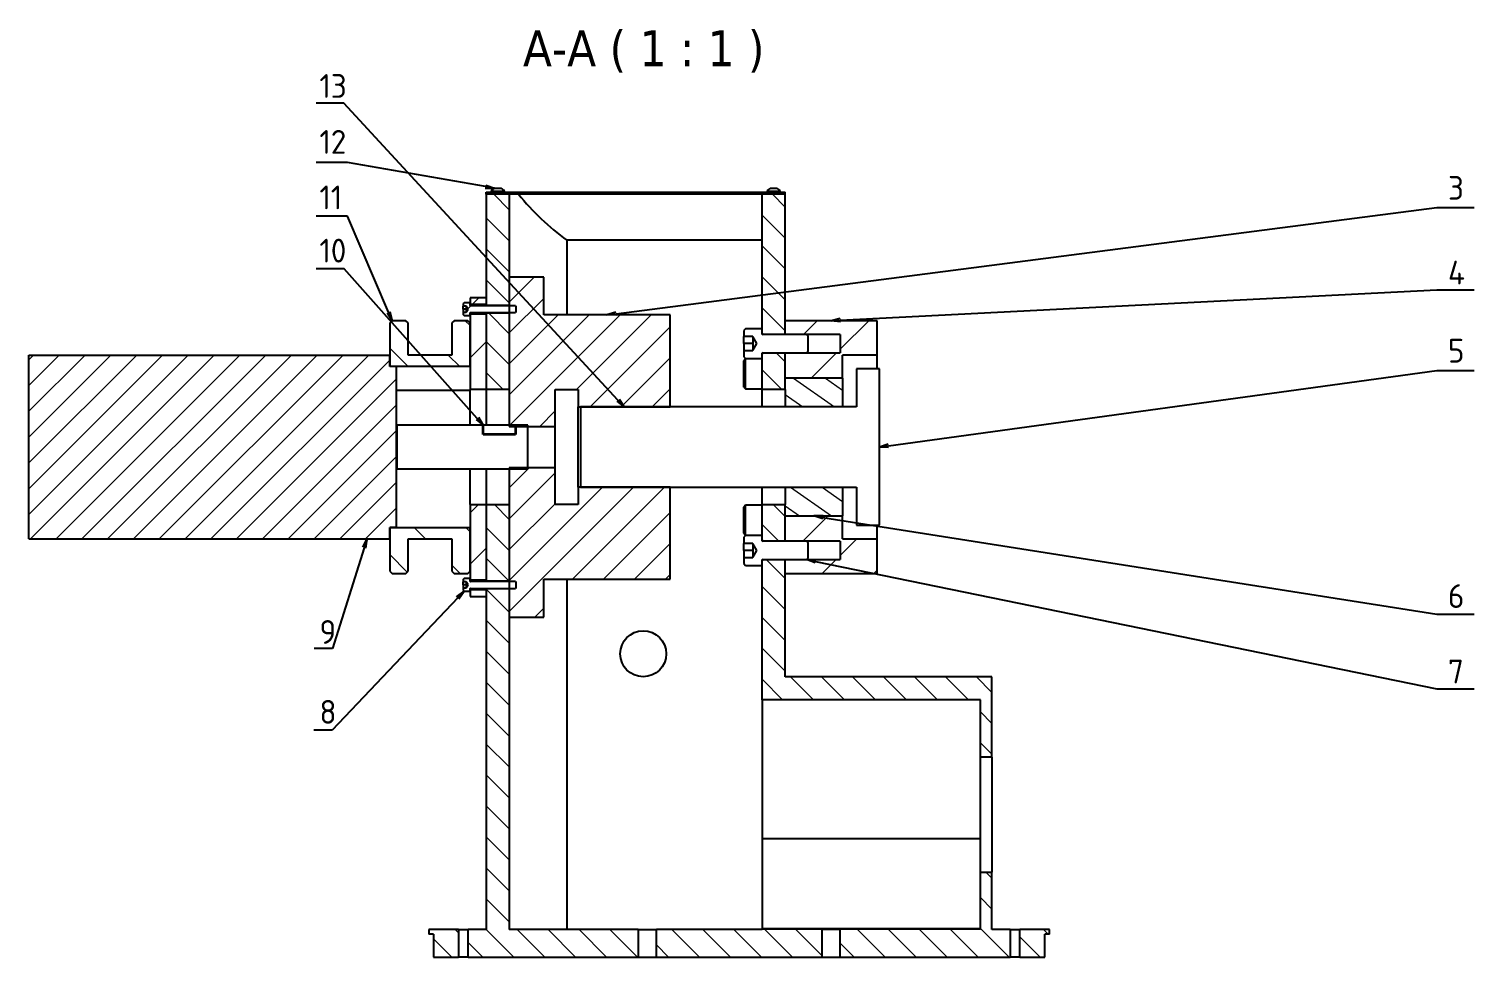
# Model space of a CAD drawing. Header units: millimetres. Extents: x 19859 to 36223, y 4353 to 8014.
# Drawn here: x 20511 to 21139, y 4977 to 5381 of the extents above; entities that cross this region are included whole.
import ezdxf
from ezdxf import colors
from ezdxf.entities.mleader import LeaderData, LeaderLine
from ezdxf.math import Vec2, Vec3

# ---------------------------------------------------------------- set-up
doc = ezdxf.new("R2010")
doc.units = ezdxf.units.MM
doc.layers.get('0').update_dxf_attribs({"lineweight": 35})
doc.layers.add('Nét mảnh', color=130, linetype='Continuous', lineweight=13)
doc.layers.add('Nét đậm', color=7, linetype='Continuous', lineweight=35)
doc.styles.add('MtXpl_TCVN_7284', font='')
doc.styles.add('PDF Tahoma', font='tahoma.ttf')
doc.styles.get("Standard").update_dxf_attribs({"font": '', "height": 4.375})
doc.styles.get('MtXpl_TCVN_7284').set_extended_font_data('TCVN 7284')
doc.styles.get('Standard').set_extended_font_data('TCVN 7284')
pattern_1 = [(135, (-375.121, 803.423), (-11.22532, -11.22532), [])]
pattern_2 = [(45, (19017.025, 3619.652), (-11.22532, 11.22532), [])]
pattern_3 = [(135, (-375.121, 803.423), (-6.735192, -6.735192), [])]
pattern_4 = [(45, (-375.121, 803.423), (-6.735192, 6.735192), [])]

# ---------------------------------------------------------------- blocks, each defined once
blk = doc.blocks.new('_Open')
at = {"color": 0, "linetype": 'ByBlock', "lineweight": -2}
for p, q in [((-1, 0.17), (0, 0)), ((-1, -0.17), (0, 0)), ((0, 0), (-1, 0))]:
    blk.add_line(p, q, dxfattribs=at)

msp = doc.modelspace()

# ---------------------------------------------------------------- hatches: boundary and pattern name
at = {"linetype": 'Continuous', "lineweight": 18}
h = msp.add_hatch(dxfattribs=at)
h.set_pattern_fill('ANSI31', scale=5, style=0)
h.set_pattern_definition(pattern_2)
h.paths.add_polyline_path([(20709.66, 5309.17), (20839.66, 5309.17), (20839.66, 5310.17), (20709.66, 5310.17)], flags=0)
h = msp.add_hatch(dxfattribs=at)
h.set_pattern_fill('ANSI31', scale=5, style=0)
h.set_pattern_definition(pattern_2)
edge = h.paths.add_edge_path(flags=0)
edge.add_line((20722.38, 5257.67), (20722.66, 5257.95))
edge.add_line((20722.66, 5257.95), (20722.66, 5260.39))
edge.add_line((20722.66, 5260.39), (20722.38, 5260.67))
edge.add_line((20722.38, 5260.67), (20702.76, 5260.67))
edge.add_arc((20702.76, 5260.77), 0.1, 180, 270, ccw=False)
edge.add_line((20702.66, 5260.77), (20702.66, 5261.92))
edge.add_line((20702.66, 5261.92), (20699.96, 5261.92))
edge.add_line((20699.96, 5261.92), (20699.66, 5261.62))
edge.add_line((20699.66, 5261.62), (20699.66, 5260.45))
edge.add_line((20699.66, 5260.45), (20700.96, 5260.45))
edge.add_line((20700.96, 5260.45), (20701.7, 5259.17))
edge.add_line((20701.7, 5259.17), (20700.96, 5257.89))
edge.add_line((20700.96, 5257.89), (20699.66, 5257.89))
edge.add_line((20699.66, 5257.89), (20699.66, 5256.72))
edge.add_line((20699.66, 5256.72), (20699.96, 5256.42))
edge.add_line((20699.96, 5256.42), (20702.66, 5256.42))
edge.add_line((20702.66, 5256.42), (20702.66, 5257.57))
edge.add_arc((20702.76, 5257.57), 0.1, 90, 180, ccw=False)
edge.add_line((20702.76, 5257.67), (20722.38, 5257.67))
at = {"layer": 'Nét mảnh', "linetype": 'Continuous', "lineweight": 18}
h = msp.add_hatch(dxfattribs=at)
h.set_pattern_fill('ANSI31', color=256, scale=3, angle=90, style=0)
h.set_pattern_definition(pattern_3)
h.paths.add_polyline_path([(20719.66, 5309.17), (20709.66, 5309.17), (20709.66, 5260.79), (20719.66, 5260.79)], flags=0)
h = msp.add_hatch(dxfattribs=at)
h.set_pattern_fill('ANSI31', color=256, scale=3, angle=90, style=0)
h.set_pattern_definition(pattern_3)
h.paths.add_polyline_path([(20839.66, 5248.17), (20839.66, 5309.17), (20829.66, 5309.17), (20829.66, 5248.17)], flags=0)
h = msp.add_hatch(dxfattribs=at)
h.set_pattern_fill('ANSI31', color=256, scale=3, style=0)
h.set_pattern_definition(pattern_4)
h.paths.add_polyline_path([(20749.66, 5216.67), (20789.66, 5216.67), (20789.66, 5256.67), (20734.66, 5256.67), (20734.66, 5273.17), (20719.66, 5273.17), (20719.66, 5208.17), (20739.66, 5208.17), (20739.66, 5224.17), (20749.66, 5224.17)], flags=0)
h = msp.add_hatch(dxfattribs=at)
h.set_pattern_fill('ANSI31', color=256, scale=5, style=0)
h.set_pattern_definition(pattern_2)
h.paths.add_polyline_path([(20709.66, 5261.17), (20709.66, 5264.17), (20702.66, 5264.17), (20702.66, 5261.17)], flags=0)
h = msp.add_hatch(dxfattribs=at)
h.set_pattern_fill('ANSI31', color=256, scale=5, style=0)
h.set_pattern_definition(pattern_2)
h.paths.add_polyline_path([(20702.66, 5224.17), (20709.66, 5224.17), (20709.66, 5257.17), (20702.66, 5257.17)], flags=0)
h = msp.add_hatch(dxfattribs=at)
h.set_pattern_fill('ANSI31', color=256, scale=3, angle=90, style=0)
h.set_pattern_definition(pattern_3)
h.paths.add_polyline_path([(20719.66, 5257.55), (20709.66, 5257.55), (20709.66, 5224.17), (20719.66, 5224.17)], flags=0)
h = msp.add_hatch(dxfattribs=at)
h.set_pattern_fill('ANSI31', color=256, scale=5, angle=90, style=0)
h.set_pattern_definition(pattern_1)
h.paths.add_polyline_path([(20702.66, 5234.17), (20702.66, 5253.17), (20701.66, 5254.17), (20695.66, 5254.17), (20694.66, 5253.17), (20694.66, 5239.17), (20675.66, 5239.17), (20675.66, 5253.17), (20674.66, 5254.17), (20668.66, 5254.17), (20667.66, 5253.17), (20667.66, 5234.17)], flags=0)
h = msp.add_hatch(dxfattribs=at)
h.set_pattern_fill('ANSI31', color=256, scale=5, style=0)
h.set_pattern_definition(pattern_2)
h.paths.add_polyline_path([(20839.66, 5248.17), (20863.66, 5248.17), (20863.66, 5240.17), (20839.66, 5240.17), (20839.66, 5229.17), (20864.66, 5229.17), (20864.66, 5239.17), (20879.66, 5239.17), (20879.66, 5254.17), (20839.66, 5254.17)], flags=0)
at = {"layer": 'Nét mảnh'}
h = msp.add_hatch(dxfattribs=at)
h.set_pattern_fill('ANSI31', color=256, scale=2.5)
h.set_pattern_definition([(45, (-142.014, 805.089), (-5.61266, 5.61266), [])])
h.paths.add_polyline_path([(20670.66, 5234.17), (20667.66, 5234.17), (20667.66, 5239.17), (20534.66, 5239.17), (20534.66, 5239.12), (20510.66, 5239.12), (20510.66, 5159.22), (20534.66, 5159.22), (20534.66, 5159.17), (20667.66, 5159.17), (20667.66, 5164.17), (20670.66, 5164.17), (20670.66, 5189.67), (20670.66, 5208.67)])
at = {"layer": 'Nét mảnh', "linetype": 'Continuous', "lineweight": 18}
h = msp.add_hatch(dxfattribs=at)
h.set_pattern_fill('ANSI31', color=256, scale=3, angle=90, style=0)
h.set_pattern_definition(pattern_3)
h.paths.add_polyline_path([(20829.66, 5224.17), (20839.66, 5224.17), (20839.66, 5240.17), (20829.66, 5240.17)], flags=0)
at = {"layer": 'Nét mảnh', "true_color": 0x58ba48}
h = msp.add_hatch(dxfattribs=at)
h.set_pattern_fill('ANSI31', color=85, scale=2.5, angle=100)
h.set_pattern_definition([(145, (-142.014, 805.089), (-4.552763, -6.5020194), [])])
h.paths.add_polyline_path([(20864.66, 5229.17), (20839.66, 5229.17), (20839.66, 5224.17), (20839.66, 5216.67), (20864.66, 5216.67)])
h.paths.add_polyline_path([(20864.66, 5181.67), (20839.66, 5181.67), (20839.66, 5174.17), (20839.66, 5169.17), (20864.66, 5169.17)])
at = {"layer": 'Nét mảnh', "linetype": 'Continuous', "lineweight": 18}
h = msp.add_hatch(dxfattribs=at)
h.set_pattern_fill('ANSI31', color=256, scale=3, style=0)
h.set_pattern_definition(pattern_4)
h.paths.add_polyline_path([(20734.66, 5141.67), (20789.66, 5141.67), (20789.66, 5181.67), (20749.66, 5181.67), (20749.66, 5174.17), (20739.66, 5174.17), (20739.66, 5190.17), (20719.66, 5190.17), (20719.66, 5125.17), (20734.66, 5125.17)], flags=0)
h = msp.add_hatch(dxfattribs=at)
h.set_pattern_fill('ANSI31', color=256, scale=5, style=0)
h.set_pattern_definition(pattern_2)
h.paths.add_polyline_path([(20709.66, 5174.17), (20702.66, 5174.17), (20702.66, 5141.17), (20709.66, 5141.17)], flags=0)
h = msp.add_hatch(dxfattribs=at)
h.set_pattern_fill('ANSI31', color=256, scale=3, angle=90, style=0)
h.set_pattern_definition(pattern_3)
h.paths.add_polyline_path([(20719.66, 5174.17), (20709.66, 5174.17), (20709.66, 5140.79), (20719.66, 5140.79)], flags=0)
h = msp.add_hatch(dxfattribs=at)
h.set_pattern_fill('ANSI31', color=256, scale=3, angle=90, style=0)
h.set_pattern_definition(pattern_3)
h.paths.add_polyline_path([(20839.66, 5174.17), (20829.66, 5174.17), (20829.66, 5158.17), (20839.66, 5158.17)], flags=0)
h = msp.add_hatch(dxfattribs=at)
h.set_pattern_fill('ANSI31', color=256, scale=5, style=0)
h.set_pattern_definition(pattern_2)
h.paths.add_polyline_path([(20839.66, 5158.17), (20863.66, 5158.17), (20863.66, 5150.17), (20839.66, 5150.17), (20839.66, 5144.17), (20879.66, 5144.17), (20879.66, 5159.17), (20864.66, 5159.17), (20864.66, 5169.17), (20839.66, 5169.17)], flags=0)
h = msp.add_hatch(dxfattribs=at)
h.set_pattern_fill('ANSI31', color=256, scale=5, angle=90, style=0)
h.set_pattern_definition(pattern_1)
h.paths.add_polyline_path([(20695.66, 5144.17), (20701.66, 5144.17), (20702.66, 5145.17), (20702.66, 5164.17), (20667.66, 5164.17), (20667.66, 5145.17), (20668.66, 5144.17), (20674.66, 5144.17), (20675.66, 5145.17), (20675.66, 5159.17), (20694.66, 5159.17), (20694.66, 5145.17)], flags=0)
h = msp.add_hatch(dxfattribs=at)
h.set_pattern_fill('ANSI31', color=256, scale=3, angle=90, style=0)
h.set_pattern_definition(pattern_3)
h.paths.add_polyline_path([(20839.66, 5150.17), (20829.66, 5150.17), (20829.66, 5089.17), (20924.66, 5089.17), (20924.66, 5064.17), (20929.66, 5064.17), (20929.66, 5099.17), (20839.66, 5099.17)], flags=0)
h = msp.add_hatch(dxfattribs=at)
h.set_pattern_fill('ANSI31', color=256, scale=3, angle=90, style=0)
h.set_pattern_definition(pattern_3)
h.paths.add_polyline_path([(20719.66, 5137.55), (20709.66, 5137.55), (20709.66, 4989.17), (20701.73, 4989.17), (20701.73, 4977.17), (20775.66, 4977.17), (20775.66, 4989.17), (20719.66, 4989.17)], flags=0)
h = msp.add_hatch(dxfattribs=at)
h.set_pattern_fill('ANSI31', color=256, scale=3, angle=90, style=0)
h.set_pattern_definition(pattern_3)
h.paths.add_polyline_path([(20855.66, 4989.17), (20863.66, 4989.17), (20863.66, 4977.17), (20937.59, 4977.17), (20937.59, 4989.17), (20929.66, 4989.17), (20929.66, 5014.17), (20924.66, 5014.17), (20924.66, 4989.32), (20829.66, 4989.32), (20829.66, 4989.17), (20783.66, 4989.17), (20783.66, 4977.17), (20855.66, 4977.17)], flags=0)
h = msp.add_hatch(dxfattribs=at)
h.set_pattern_fill('ANSI31', color=256, scale=3, angle=90, style=0)
h.set_pattern_definition(pattern_3)
h.paths.add_polyline_path([(20684.66, 4987.17), (20686.66, 4987.17), (20686.66, 4977.17), (20697.59, 4977.17), (20697.59, 4989.17), (20684.66, 4989.17)], flags=0)
h = msp.add_hatch(dxfattribs=at)
h.set_pattern_fill('ANSI31', color=256, scale=3, angle=90, style=0)
h.set_pattern_definition(pattern_3)
h.paths.add_polyline_path([(20952.66, 4987.17), (20954.66, 4987.17), (20954.66, 4989.17), (20941.73, 4989.17), (20941.73, 4977.17), (20952.66, 4977.17)], flags=0)

# ---------------------------------------------------------------- linework, layer by layer
at = {"color": 7, "linetype": 'Continuous', "lineweight": 25}
for p, q in [((20709.66, 5309.17), (20709.66, 5310.17)), ((20709.66, 5310.17), (20839.66, 5310.17)), ((20719.66, 5309.17), (20709.66, 5309.17)), ((20709.66, 5309.17), (20709.66, 5260.79)), ((20839.66, 5309.17), (20709.66, 5309.17)), ((20711.81, 5310.55), (20711.81, 5310.17)), ((20711.81, 5310.55), (20717.51, 5310.55)), ((20713.23, 5311.82), (20716.08, 5311.82)), ((20717.51, 5310.17), (20717.51, 5310.55)), ((20719.66, 5309.17), (20719.66, 5260.79)), ((20839.66, 5309.17), (20829.66, 5309.17)), ((20829.66, 5248.17), (20829.66, 5309.17)), ((20831.81, 5310.55), (20831.81, 5310.17)), ((20831.81, 5310.55), (20837.51, 5310.55)), ((20833.23, 5311.82), (20836.08, 5311.82)), ((20837.51, 5310.17), (20837.51, 5310.55)), ((20839.66, 5309.17), (20839.66, 5310.17)), ((20839.66, 5248.17), (20839.66, 5309.17)), ((20744.66, 5289.17), (20744.66, 5256.67)), ((20829.66, 5289.17), (20744.66, 5289.17)), ((20734.66, 5273.17), (20719.66, 5273.17)), ((20719.66, 5273.17), (20719.66, 5208.17)), ((20734.66, 5256.67), (20734.66, 5273.17)), ((20709.66, 5264.17), (20702.66, 5264.17)), ((20702.66, 5264.17), (20702.66, 5261.17)), ((20709.66, 5264.17), (20709.66, 5261.17)), ((20699.96, 5261.92), (20699.66, 5261.62)), ((20699.66, 5261.62), (20699.66, 5260.45)), ((20700.96, 5260.45), (20699.66, 5260.45)), ((20699.66, 5259.17), (20699.66, 5260.45)), ((20700.96, 5259.17), (20699.66, 5259.17)), ((20699.66, 5259.17), (20699.66, 5257.89)), ((20699.66, 5257.89), (20699.66, 5256.72)), ((20699.66, 5257.89), (20700.96, 5257.89)), ((20699.66, 5256.72), (20699.96, 5256.42)), ((20702.66, 5261.92), (20699.96, 5261.92)), ((20701.7, 5259.17), (20700.96, 5260.45)), ((20700.96, 5260.45), (20700.96, 5259.81)), ((20700.96, 5259.81), (20700.96, 5258.53)), ((20700.96, 5257.89), (20701.7, 5259.17)), ((20700.96, 5258.53), (20700.96, 5257.89)), ((20702.66, 5260.77), (20702.66, 5261.92)), ((20709.66, 5261.17), (20702.66, 5261.17)), ((20702.66, 5256.42), (20702.66, 5257.57)), ((20702.66, 5257.17), (20709.66, 5257.17)), ((20702.66, 5257.17), (20702.66, 5224.17)), ((20722.38, 5260.67), (20702.76, 5260.67)), ((20702.76, 5257.67), (20722.38, 5257.67)), ((20719.66, 5260.79), (20709.66, 5260.79)), ((20709.66, 5260.79), (20709.66, 5260.67)), ((20709.66, 5257.67), (20709.66, 5257.55)), ((20709.66, 5257.55), (20719.66, 5257.55)), ((20709.66, 5257.55), (20709.66, 5224.17)), ((20709.66, 5257.17), (20709.66, 5224.17)), ((20719.66, 5257.55), (20719.66, 5224.17)), ((20722.38, 5260.67), (20722.66, 5260.39)), ((20722.66, 5257.95), (20722.38, 5257.67)), ((20722.66, 5257.95), (20722.66, 5260.39)), ((20789.66, 5256.67), (20734.66, 5256.67)), ((20789.66, 5216.67), (20789.66, 5256.67)), ((20668.66, 5254.17), (20667.66, 5253.17)), ((20667.66, 5253.17), (20667.66, 5234.17)), ((20674.66, 5254.17), (20668.66, 5254.17)), ((20675.66, 5253.17), (20674.66, 5254.17)), ((20675.66, 5239.17), (20675.66, 5253.17)), ((20695.66, 5254.17), (20694.66, 5253.17)), ((20694.66, 5253.17), (20694.66, 5239.17)), ((20701.66, 5254.17), (20695.66, 5254.17)), ((20699.96, 5256.42), (20702.66, 5256.42)), ((20702.66, 5253.17), (20701.66, 5254.17)), ((20702.66, 5234.17), (20702.66, 5253.17)), ((20822.46, 5250.67), (20821.66, 5249.87)), ((20829.66, 5250.67), (20822.46, 5250.67)), ((20829.66, 5248.57), (20829.66, 5250.67)), ((20879.66, 5254.17), (20839.66, 5254.17)), ((20839.66, 5248.17), (20839.66, 5254.17)), ((20879.66, 5239.17), (20879.66, 5254.17)), ((20821.66, 5249.87), (20821.66, 5247.22)), ((20825.66, 5247.22), (20821.66, 5247.22)), ((20821.66, 5244.17), (20821.66, 5247.22)), ((20825.66, 5244.17), (20821.66, 5244.17)), ((20821.66, 5244.17), (20821.66, 5241.12)), ((20827.42, 5244.17), (20825.66, 5247.22)), ((20825.66, 5247.22), (20825.66, 5245.69)), ((20825.66, 5245.69), (20825.66, 5242.64)), ((20825.66, 5241.12), (20827.42, 5244.17)), ((20839.66, 5248.17), (20829.66, 5248.17)), ((20848.97, 5248.17), (20830.06, 5248.17)), ((20863.66, 5248.17), (20839.66, 5248.17)), ((20848.97, 5248.17), (20849.66, 5247.48)), ((20849.66, 5240.86), (20849.66, 5247.48)), ((20863.66, 5248.17), (20863.66, 5240.17)), ((20510.66, 5159.22), (20510.66, 5239.12)), ((20510.66, 5239.12), (20534.66, 5239.12)), ((20534.66, 5239.12), (20534.66, 5239.17)), ((20534.66, 5239.17), (20667.66, 5239.17)), ((20667.66, 5234.17), (20667.66, 5239.17)), ((20694.66, 5239.17), (20675.66, 5239.17)), ((20821.66, 5241.12), (20821.66, 5238.47)), ((20821.66, 5241.12), (20825.66, 5241.12)), ((20821.66, 5238.47), (20822.46, 5237.67)), ((20822.46, 5237.67), (20829.66, 5237.67)), ((20825.66, 5242.64), (20825.66, 5241.12)), ((20829.66, 5240.17), (20839.66, 5240.17)), ((20829.66, 5224.17), (20829.66, 5240.17)), ((20829.66, 5237.67), (20829.66, 5239.77)), ((20830.06, 5240.17), (20848.97, 5240.17)), ((20839.66, 5224.17), (20839.66, 5240.17)), ((20839.66, 5240.17), (20863.66, 5240.17)), ((20839.66, 5229.17), (20839.66, 5240.17)), ((20849.66, 5240.86), (20848.97, 5240.17)), ((20879.66, 5239.17), (20864.66, 5239.17)), ((20864.66, 5229.17), (20864.66, 5239.17)), ((20879.66, 5233.17), (20879.66, 5239.17)), ((20670.66, 5234.17), (20667.66, 5234.17)), ((20702.66, 5234.17), (20667.66, 5234.17)), ((20670.66, 5208.67), (20670.66, 5234.17)), ((20822.46, 5237.49), (20821.66, 5236.69)), ((20821.66, 5225.29), (20821.66, 5236.69)), ((20829.66, 5237.49), (20822.46, 5237.49)), ((20822.46, 5224.49), (20822.46, 5237.49)), ((20870.66, 5233.17), (20870.66, 5216.67)), ((20880.66, 5233.17), (20870.66, 5233.17)), ((20880.66, 5165.17), (20880.66, 5233.17)), ((20821.66, 5225.29), (20822.46, 5224.49)), ((20864.66, 5229.17), (20839.66, 5229.17)), ((20864.66, 5229.17), (20864.66, 5216.67)), ((20709.66, 5224.17), (20702.66, 5224.17)), ((20702.66, 5208.67), (20702.66, 5224.17)), ((20719.66, 5224.17), (20709.66, 5224.17)), ((20709.66, 5224.17), (20709.66, 5208.67)), ((20739.66, 5224.17), (20749.66, 5224.17)), ((20739.66, 5208.17), (20739.66, 5224.17)), ((20749.66, 5224.17), (20749.66, 5216.67)), ((20822.46, 5224.49), (20829.66, 5224.49)), ((20839.66, 5224.17), (20829.66, 5224.17)), ((20829.66, 5216.67), (20829.66, 5224.17)), ((20839.66, 5224.17), (20839.66, 5216.67)), ((20749.66, 5216.67), (20789.66, 5216.67)), ((20749.66, 5181.67), (20749.66, 5216.67)), ((20750.66, 5216.67), (20750.66, 5181.67)), ((20870.66, 5216.67), (20750.66, 5216.67)), ((20727.66, 5208.67), (20670.66, 5208.67)), ((20719.66, 5208.17), (20739.66, 5208.17)), ((20727.66, 5189.67), (20727.66, 5208.67)), ((20739.66, 5190.17), (20739.66, 5208.17)), ((20670.66, 5189.67), (20727.66, 5189.67)), ((20670.66, 5164.17), (20670.66, 5189.67)), ((20702.66, 5174.17), (20702.66, 5189.67)), ((20709.66, 5189.67), (20709.66, 5174.17)), ((20739.66, 5190.17), (20719.66, 5190.17)), ((20719.66, 5190.17), (20719.66, 5125.17)), ((20739.66, 5174.17), (20739.66, 5190.17)), ((20749.66, 5181.67), (20749.66, 5174.17)), ((20789.66, 5181.67), (20749.66, 5181.67)), ((20750.66, 5181.67), (20870.66, 5181.67)), ((20789.66, 5141.67), (20789.66, 5181.67)), ((20829.66, 5174.17), (20829.66, 5181.67)), ((20839.66, 5181.67), (20839.66, 5174.17)), ((20864.66, 5181.67), (20864.66, 5169.17)), ((20870.66, 5181.67), (20870.66, 5165.17)), ((20702.66, 5174.17), (20709.66, 5174.17)), ((20702.66, 5174.17), (20702.66, 5141.17)), ((20709.66, 5174.17), (20719.66, 5174.17)), ((20709.66, 5174.17), (20709.66, 5140.79)), ((20709.66, 5174.17), (20709.66, 5141.17)), ((20719.66, 5174.17), (20719.66, 5140.79)), ((20749.66, 5174.17), (20739.66, 5174.17)), ((20822.46, 5173.85), (20821.66, 5173.05)), ((20821.66, 5161.65), (20821.66, 5173.05)), ((20829.66, 5173.85), (20822.46, 5173.85)), ((20822.46, 5160.85), (20822.46, 5173.85)), ((20829.66, 5174.17), (20839.66, 5174.17)), ((20829.66, 5158.17), (20829.66, 5174.17)), ((20839.66, 5158.17), (20839.66, 5174.17)), ((20839.66, 5169.17), (20864.66, 5169.17)), ((20839.66, 5158.17), (20839.66, 5169.17)), ((20864.66, 5159.17), (20864.66, 5169.17)), ((20670.66, 5164.17), (20667.66, 5164.17)), ((20667.66, 5159.17), (20667.66, 5164.17)), ((20667.66, 5164.17), (20702.66, 5164.17)), ((20667.66, 5164.17), (20667.66, 5145.17)), ((20702.66, 5145.17), (20702.66, 5164.17)), ((20870.66, 5165.17), (20880.66, 5165.17)), ((20879.66, 5159.17), (20879.66, 5165.17)), ((20510.66, 5159.22), (20534.66, 5159.22)), ((20534.66, 5159.17), (20534.66, 5159.22)), ((20534.66, 5159.17), (20667.66, 5159.17)), ((20675.66, 5159.17), (20694.66, 5159.17)), ((20675.66, 5145.17), (20675.66, 5159.17)), ((20694.66, 5159.17), (20694.66, 5145.17)), ((20821.66, 5161.65), (20822.46, 5160.85)), ((20822.46, 5160.67), (20821.66, 5159.87)), ((20821.66, 5159.87), (20821.66, 5157.22)), ((20825.66, 5157.22), (20821.66, 5157.22)), ((20821.66, 5154.17), (20821.66, 5157.22)), ((20822.46, 5160.85), (20829.66, 5160.85)), ((20829.66, 5160.67), (20822.46, 5160.67)), ((20827.42, 5154.17), (20825.66, 5157.22)), ((20825.66, 5157.22), (20825.66, 5155.69)), ((20829.66, 5158.57), (20829.66, 5160.67)), ((20839.66, 5158.17), (20829.66, 5158.17)), ((20848.97, 5158.17), (20830.06, 5158.17)), ((20863.66, 5158.17), (20839.66, 5158.17)), ((20848.97, 5158.17), (20849.66, 5157.48)), ((20849.66, 5150.86), (20849.66, 5157.48)), ((20863.66, 5158.17), (20863.66, 5150.17)), ((20864.66, 5159.17), (20879.66, 5159.17)), ((20879.66, 5144.17), (20879.66, 5159.17)), ((20825.66, 5154.17), (20821.66, 5154.17)), ((20821.66, 5154.17), (20821.66, 5151.12)), ((20821.66, 5151.12), (20821.66, 5148.47)), ((20821.66, 5151.12), (20825.66, 5151.12)), ((20825.66, 5155.69), (20825.66, 5152.64)), ((20825.66, 5151.12), (20827.42, 5154.17)), ((20825.66, 5152.64), (20825.66, 5151.12)), ((20829.66, 5150.17), (20839.66, 5150.17)), ((20829.66, 5089.17), (20829.66, 5150.17)), ((20829.66, 5147.67), (20829.66, 5149.77)), ((20830.06, 5150.17), (20848.97, 5150.17)), ((20839.66, 5099.17), (20839.66, 5150.17)), ((20839.66, 5150.17), (20863.66, 5150.17)), ((20839.66, 5144.17), (20839.66, 5150.17)), ((20849.66, 5150.86), (20848.97, 5150.17)), ((20667.66, 5145.17), (20668.66, 5144.17)), ((20668.66, 5144.17), (20674.66, 5144.17)), ((20674.66, 5144.17), (20675.66, 5145.17)), ((20694.66, 5145.17), (20695.66, 5144.17)), ((20695.66, 5144.17), (20701.66, 5144.17)), ((20701.66, 5144.17), (20702.66, 5145.17)), ((20821.66, 5148.47), (20822.46, 5147.67)), ((20822.46, 5147.67), (20829.66, 5147.67)), ((20839.66, 5144.17), (20879.66, 5144.17)), ((20699.96, 5141.92), (20699.66, 5141.62)), ((20699.66, 5141.62), (20699.66, 5140.45)), ((20700.96, 5140.45), (20699.66, 5140.45)), ((20699.66, 5139.17), (20699.66, 5140.45)), ((20700.96, 5139.17), (20699.66, 5139.17)), ((20699.66, 5139.17), (20699.66, 5137.89)), ((20699.66, 5137.89), (20699.66, 5136.72)), ((20699.66, 5137.89), (20700.96, 5137.89)), ((20702.66, 5141.92), (20699.96, 5141.92)), ((20701.7, 5139.17), (20700.96, 5140.45)), ((20700.96, 5140.45), (20700.96, 5139.81)), ((20700.96, 5139.81), (20700.96, 5138.53)), ((20700.96, 5137.89), (20701.7, 5139.17)), ((20700.96, 5138.53), (20700.96, 5137.89)), ((20702.66, 5140.77), (20702.66, 5141.92)), ((20709.66, 5141.17), (20702.66, 5141.17)), ((20702.66, 5136.42), (20702.66, 5137.57)), ((20702.66, 5137.17), (20709.66, 5137.17)), ((20702.66, 5137.17), (20702.66, 5134.17)), ((20722.38, 5140.67), (20702.76, 5140.67)), ((20702.76, 5137.67), (20722.38, 5137.67)), ((20719.66, 5140.79), (20709.66, 5140.79)), ((20709.66, 5140.79), (20709.66, 5140.67)), ((20709.66, 5137.67), (20709.66, 5137.55)), ((20709.66, 5137.55), (20719.66, 5137.55)), ((20709.66, 5137.55), (20709.66, 4989.17)), ((20709.66, 5137.17), (20709.66, 5134.17)), ((20719.66, 5137.55), (20719.66, 4989.17)), ((20722.38, 5140.67), (20722.66, 5140.39)), ((20722.66, 5137.95), (20722.38, 5137.67)), ((20722.66, 5137.95), (20722.66, 5140.39)), ((20734.66, 5141.67), (20789.66, 5141.67)), ((20734.66, 5125.17), (20734.66, 5141.67)), ((20744.66, 5141.67), (20744.66, 4989.17)), ((20699.66, 5136.72), (20699.96, 5136.42)), ((20699.96, 5136.42), (20702.66, 5136.42)), ((20702.66, 5134.17), (20709.66, 5134.17)), ((20719.66, 5125.17), (20734.66, 5125.17)), ((20929.66, 5099.17), (20839.66, 5099.17)), ((20929.66, 5064.17), (20929.66, 5099.17)), ((20924.66, 5089.17), (20829.66, 5089.17)), ((20829.66, 5089.17), (20829.66, 5028.58)), ((20924.66, 5064.17), (20924.66, 5089.17)), ((20929.66, 5064.17), (20924.66, 5064.17)), ((20924.66, 5014.17), (20924.66, 5064.17)), ((20929.66, 5064.17), (20929.66, 5014.17)), ((20924.66, 5028.58), (20829.66, 5028.58)), ((20829.66, 5028.58), (20829.66, 4989.48)), ((20924.66, 4989.32), (20924.66, 5014.17)), ((20924.66, 5014.17), (20929.66, 5014.17)), ((20929.66, 4989.17), (20929.66, 5014.17)), ((20684.66, 4989.17), (20684.66, 4987.17)), ((20697.59, 4989.17), (20684.66, 4989.17)), ((20686.66, 4987.17), (20684.66, 4987.17)), ((20686.66, 4987.17), (20686.66, 4977.17)), ((20697.59, 4989.17), (20697.59, 4977.17)), ((20697.59, 4989.17), (20701.73, 4989.17)), ((20701.73, 4977.17), (20701.73, 4989.17)), ((20709.66, 4989.17), (20701.73, 4989.17)), ((20775.66, 4989.17), (20719.66, 4989.17)), ((20775.66, 4989.17), (20775.66, 4977.17)), ((20775.66, 4989.17), (20783.66, 4989.17)), ((20783.66, 4977.17), (20783.66, 4989.17)), ((20829.66, 4989.17), (20783.66, 4989.17)), ((20924.66, 4989.48), (20829.66, 4989.48)), ((20829.66, 4989.32), (20829.66, 4989.48)), ((20924.66, 4989.32), (20829.66, 4989.32)), ((20829.66, 4989.17), (20829.66, 4989.32)), ((20855.66, 4989.17), (20855.66, 4977.17)), ((20863.66, 4989.17), (20855.66, 4989.17)), ((20863.66, 4977.17), (20863.66, 4989.17)), ((20937.59, 4989.17), (20929.66, 4989.17)), ((20937.59, 4989.17), (20937.59, 4977.17)), ((20937.59, 4989.17), (20941.73, 4989.17)), ((20941.73, 4977.17), (20941.73, 4989.17)), ((20954.66, 4989.17), (20941.73, 4989.17)), ((20952.66, 4977.17), (20952.66, 4987.17)), ((20954.66, 4987.17), (20952.66, 4987.17)), ((20954.66, 4987.17), (20954.66, 4989.17)), ((20686.66, 4977.17), (20697.59, 4977.17)), ((20701.73, 4977.17), (20697.59, 4977.17)), ((20701.73, 4977.17), (20775.66, 4977.17)), ((20775.66, 4977.17), (20783.66, 4977.17)), ((20783.66, 4977.17), (20855.66, 4977.17)), ((20855.66, 4977.17), (20863.66, 4977.17)), ((20863.66, 4977.17), (20937.59, 4977.17)), ((20941.73, 4977.17), (20937.59, 4977.17)), ((20941.73, 4977.17), (20952.66, 4977.17))]:
    msp.add_line(p, q, dxfattribs=at)
at = {"color": 8, "linetype": 'Continuous', "lineweight": 25}
msp.add_line((20670.66, 5223.92), (20702.66, 5223.92), dxfattribs=at)
at = {"color": 7, "linetype": 'Continuous', "lineweight": 25}
msp.add_circle((20777.92, 5109.17), 10, dxfattribs=at)
for centre, radius, start, end in [((20714.66, 5308.78), 3.35, 115.1629, 148.25374), ((20714.66, 5308.78), 3.35, 31.74626, 64.8371), ((20819.66, 5389.17), 125, 219.79182, 233.1301), ((20834.66, 5308.78), 3.35, 115.1629, 148.25374), ((20834.66, 5308.78), 3.35, 31.74626, 64.8371), ((20702.76, 5260.77), 0.1, 180, 270), ((20702.76, 5257.57), 0.1, 90, 180), ((20830.06, 5248.57), 0.4, 180, 270), ((20830.06, 5239.77), 0.4, 90, 180), ((20830.06, 5158.57), 0.4, 180, 270), ((20830.06, 5149.77), 0.4, 90, 180), ((20702.76, 5140.77), 0.1, 180, 270), ((20702.76, 5137.57), 0.1, 90, 180)]:
    msp.add_arc(centre, radius, start, end, dxfattribs=at)
at = {"layer": 'Nét đậm'}
for p, q in [((20670.66, 5208.67), (20670.66, 5189.67)), ((20708.36, 5204.67), (20708.36, 5208.67)), ((20722.36, 5208.67), (20722.36, 5204.67)), ((20722.36, 5204.67), (20708.36, 5204.67))]:
    msp.add_line(p, q, dxfattribs=at)

# ---------------------------------------------------------------- texts
at = {"layer": 'Nét đậm', "insert": (20725.63, 5371.32), "char_height": 15.5995, "attachment_point": 4, "style": 'PDF Tahoma'}
msp.add_mtext('A-A ( 1 : 1 )', dxfattribs=at)
at = {"layer": 'Nét đậm', "attachment_point": 1, "style": 'MtXpl_TCVN_7284'}
for s, insert, char_height in [('13', (20637.06, 5361.5), 10.354), ('12', (20637.06, 5337.16), 10.354), ('3', (21128.05, 5317.15), 10.35), ('11', (20637.06, 5312.99), 10.354), ('10', (20637.06, 5289.83), 10.354), ('4', (21128.05, 5280.27), 10.35), ('5', (21128.05, 5246.27), 10.35), ('6', (21128.05, 5139.49), 10.35), ('9', (20637.06, 5123.85), 10.35), ('7', (21128.05, 5106.64), 10.35), ('8', (20637.06, 5089.08), 10.35)]:
    msp.add_mtext_dynamic_manual_height_columns(s, width=45.4515, gutter_width=12.5, heights=[0], dxfattribs=dict(at, insert=insert, char_height=char_height))

# ---------------------------------------------------------------- leaders
at = {"layer": 'Nét đậm'}
ml = msp.add_multileader_mtext('Standard', dxfattribs=at)
ml.set_content('', color=256)
ml.set_leader_properties()
ml.set_arrow_properties(name='OPEN')
ml.build(insert=Vec2(0, 0))
ml.multileader.update_dxf_attribs({"text_left_attachment_type": 5})
ctx = ml.context
ctx.base_point, ctx.char_height, ctx.plane_origin = Vec3(20631.58, 5346.62), 4.38, Vec3(20769.66, 5216.67)
ctx.left_attachment, ctx.text_align_type = 5, 2
notes = []
notes.append((ctx, [(0, (1, 1, 0), (20647.71, 5348.81), (-1, 0), 12.13, [(0, [(20769.66, 5216.67)], 0, [])])]))
ctx.mtext.insert, ctx.mtext.alignment, ctx.mtext.flow_direction = Vec3(20633.58, 5351), 3, 5
ml = msp.add_multileader_mtext('Standard', dxfattribs=at)
ml.set_content('', color=256)
ml.set_leader_properties()
ml.set_arrow_properties(name='OPEN')
ml.build(insert=Vec2(0, 0))
ml.multileader.update_dxf_attribs({"text_left_attachment_type": 5})
ctx = ml.context
ctx.base_point, ctx.char_height, ctx.plane_origin = Vec3(20631.58, 5320.81), 4.38, Vec3(20713.23, 5311.82)
ctx.left_attachment, ctx.text_align_type = 5, 2
notes.append((ctx, [(0, (1, 1, 0), (20649.24, 5323), (-1, 0), 13.66, [(0, [(20713.23, 5311.82)], 0, [])])]))
ctx.mtext.insert, ctx.mtext.alignment, ctx.mtext.flow_direction = Vec3(20633.58, 5325.19), 3, 5
ml = msp.add_multileader_mtext('Standard', dxfattribs=at)
ml.set_content('', color=256)
ml.set_leader_properties()
ml.set_arrow_properties(name='OPEN')
ml.build(insert=Vec2(0, 0))
ml.multileader.update_dxf_attribs({"text_left_attachment_type": 5})
ctx = ml.context
ctx.base_point, ctx.char_height, ctx.plane_origin = Vec3(21137.42, 5303.45), 4.38, Vec3(20762.16, 5256.67)
ctx.left_attachment = 5
notes.append((ctx, [(0, (1, 1, 0), (21123.23, 5303.45), (1, 0), 14.19, [(0, [(20762.16, 5256.67)], 0, [])])]))
ctx.mtext.insert, ctx.mtext.flow_direction = Vec3(21139.42, 5307.83), 5
ml = msp.add_multileader_mtext('Standard', dxfattribs=at)
ml.set_content('', color=256)
ml.set_leader_properties()
ml.set_arrow_properties(name='OPEN')
ml.build(insert=Vec2(0, 0))
ml.multileader.update_dxf_attribs({"text_left_attachment_type": 5})
ctx = ml.context
ctx.base_point, ctx.char_height, ctx.plane_origin = Vec3(20631.58, 5297.43), 4.38, Vec3(20668.66, 5254.17)
ctx.left_attachment, ctx.text_align_type = 5, 2
notes.append((ctx, [(0, (1, 1, 0), (20649.24, 5299.62), (-1, 0), 13.66, [(0, [(20668.66, 5254.17)], 0, [])])]))
ctx.mtext.insert, ctx.mtext.alignment, ctx.mtext.flow_direction = Vec3(20633.58, 5301.81), 3, 5
ml = msp.add_multileader_mtext('Standard', dxfattribs=at)
ml.set_content('', color=256)
ml.set_leader_properties()
ml.set_arrow_properties(name='OPEN')
ml.build(insert=Vec2(0, 0))
ml.multileader.update_dxf_attribs({"text_left_attachment_type": 5})
ctx = ml.context
ctx.base_point, ctx.char_height, ctx.plane_origin = Vec3(20631.58, 5274.52), 4.38, Vec3(20708.36, 5208.67)
ctx.left_attachment, ctx.text_align_type = 5, 2
notes.append((ctx, [(0, (1, 1, 0), (20647.89, 5276.71), (-1, 0), 12.31, [(0, [(20708.36, 5208.67)], 0, [])])]))
ctx.mtext.insert, ctx.mtext.alignment, ctx.mtext.flow_direction = Vec3(20633.58, 5278.9), 3, 5
ml = msp.add_multileader_mtext('Standard', dxfattribs=at)
ml.set_content('', color=256)
ml.set_leader_properties()
ml.set_arrow_properties(name='OPEN')
ml.build(insert=Vec2(0, 0))
ml.multileader.update_dxf_attribs({"text_left_attachment_type": 5})
ctx = ml.context
ctx.base_point, ctx.char_height, ctx.plane_origin = Vec3(21137.42, 5267.59), 4.38, Vec3(20859.66, 5254.17)
ctx.left_attachment = 5
notes.append((ctx, [(0, (1, 1, 0), (21123.23, 5267.59), (1, 0), 14.19, [(0, [(20859.66, 5254.17)], 0, [])])]))
ctx.mtext.insert, ctx.mtext.flow_direction = Vec3(21139.42, 5271.96), 5
ml = msp.add_multileader_mtext('Standard', dxfattribs=at)
ml.set_content('', color=256)
ml.set_leader_properties()
ml.set_arrow_properties(name='OPEN')
ml.build(insert=Vec2(0, 0))
ml.multileader.update_dxf_attribs({"text_left_attachment_type": 5})
ctx = ml.context
ctx.base_point, ctx.char_height, ctx.plane_origin = Vec3(21137.42, 5232.48), 4.38, Vec3(20880.66, 5199.17)
ctx.left_attachment = 5
notes.append((ctx, [(0, (1, 1, 0), (21123.23, 5232.48), (1, 0), 14.19, [(0, [(20880.66, 5199.17)], 0, [])])]))
ctx.mtext.insert, ctx.mtext.flow_direction = Vec3(21139.42, 5236.85), 5
ml = msp.add_multileader_mtext('Standard', dxfattribs=at)
ml.set_content('', color=256)
ml.set_leader_properties()
ml.set_arrow_properties(name='OPEN')
ml.build(insert=Vec2(0, 0))
ml.multileader.update_dxf_attribs({"text_left_attachment_type": 5})
ctx = ml.context
ctx.base_point, ctx.char_height, ctx.plane_origin = Vec3(21137.42, 5126.44), 4.38, Vec3(20852.16, 5169.17)
ctx.left_attachment = 5
notes.append((ctx, [(0, (1, 1, 0), (21123.23, 5126.44), (1, 0), 14.19, [(0, [(20852.16, 5169.17)], 0, [])])]))
ctx.mtext.insert, ctx.mtext.flow_direction = Vec3(21139.42, 5130.82), 5
ml = msp.add_multileader_mtext('Standard', dxfattribs=at)
ml.set_content('', color=256)
ml.set_leader_properties()
ml.set_arrow_properties(name='OPEN')
ml.build(insert=Vec2(0, 0))
ml.multileader.update_dxf_attribs({"text_left_attachment_type": 5})
ctx = ml.context
ctx.base_point, ctx.char_height, ctx.plane_origin = Vec3(20630.7, 5109.28), 4.38, Vec3(20657.8, 5159.17)
ctx.left_attachment, ctx.text_align_type = 5, 2
notes.append((ctx, [(0, (1, 1, 0), (20642.7, 5111.47), (-1, 0), 8, [(0, [(20657.8, 5159.17)], 0, [])])]))
ctx.mtext.insert, ctx.mtext.alignment, ctx.mtext.flow_direction = Vec3(20632.7, 5113.65), 3, 5
ml = msp.add_multileader_mtext('Standard', dxfattribs=at)
ml.set_content('', color=256)
ml.set_leader_properties()
ml.set_arrow_properties(name='OPEN')
ml.build(insert=Vec2(0, 0))
ml.multileader.update_dxf_attribs({"text_left_attachment_type": 5})
ctx = ml.context
ctx.base_point, ctx.char_height, ctx.plane_origin = Vec3(21137.42, 5093.95), 4.38, Vec3(20848.97, 5150.17)
ctx.left_attachment = 5
notes.append((ctx, [(0, (1, 1, 0), (21123.23, 5093.95), (1, 0), 14.19, [(0, [(20848.97, 5150.17)], 0, [])])]))
ctx.mtext.insert, ctx.mtext.flow_direction = Vec3(21139.42, 5098.33), 5
ml = msp.add_multileader_mtext('Standard', dxfattribs=at)
ml.set_content('', color=256)
ml.set_leader_properties()
ml.set_arrow_properties(name='OPEN')
ml.build(insert=Vec2(0, 0))
ml.multileader.update_dxf_attribs({"text_left_attachment_type": 5})
ctx = ml.context
ctx.base_point, ctx.char_height, ctx.plane_origin = Vec3(20630.67, 5073.79), 4.38, Vec3(20699.96, 5136.42)
ctx.left_attachment, ctx.text_align_type = 5, 2
notes.append((ctx, [(0, (1, 1, 0), (20642.67, 5075.98), (-1, 0), 8, [(0, [(20699.96, 5136.42)], 0, [])])]))
ctx.mtext.insert, ctx.mtext.alignment, ctx.mtext.flow_direction = Vec3(20632.67, 5078.16), 3, 5
for ctx, leaders in notes:
    for number, flags, end, landing, length, lines in leaders:
        leader = LeaderData()
        leader.index, (leader.has_last_leader_line, leader.has_dogleg_vector, leader.attachment_direction) = number, flags
        leader.last_leader_point, leader.dogleg_vector, leader.dogleg_length = Vec3(end), Vec3(landing), length
        for number, points, colour, breaks in lines:
            line = LeaderLine()
            line.index, line.vertices, line.color, line.breaks = number, Vec3.list(points), colors.encode_raw_color(colour), breaks
            leader.lines.append(line)
        ctx.leaders.append(leader)

doc.saveas('drawing.dxf')
